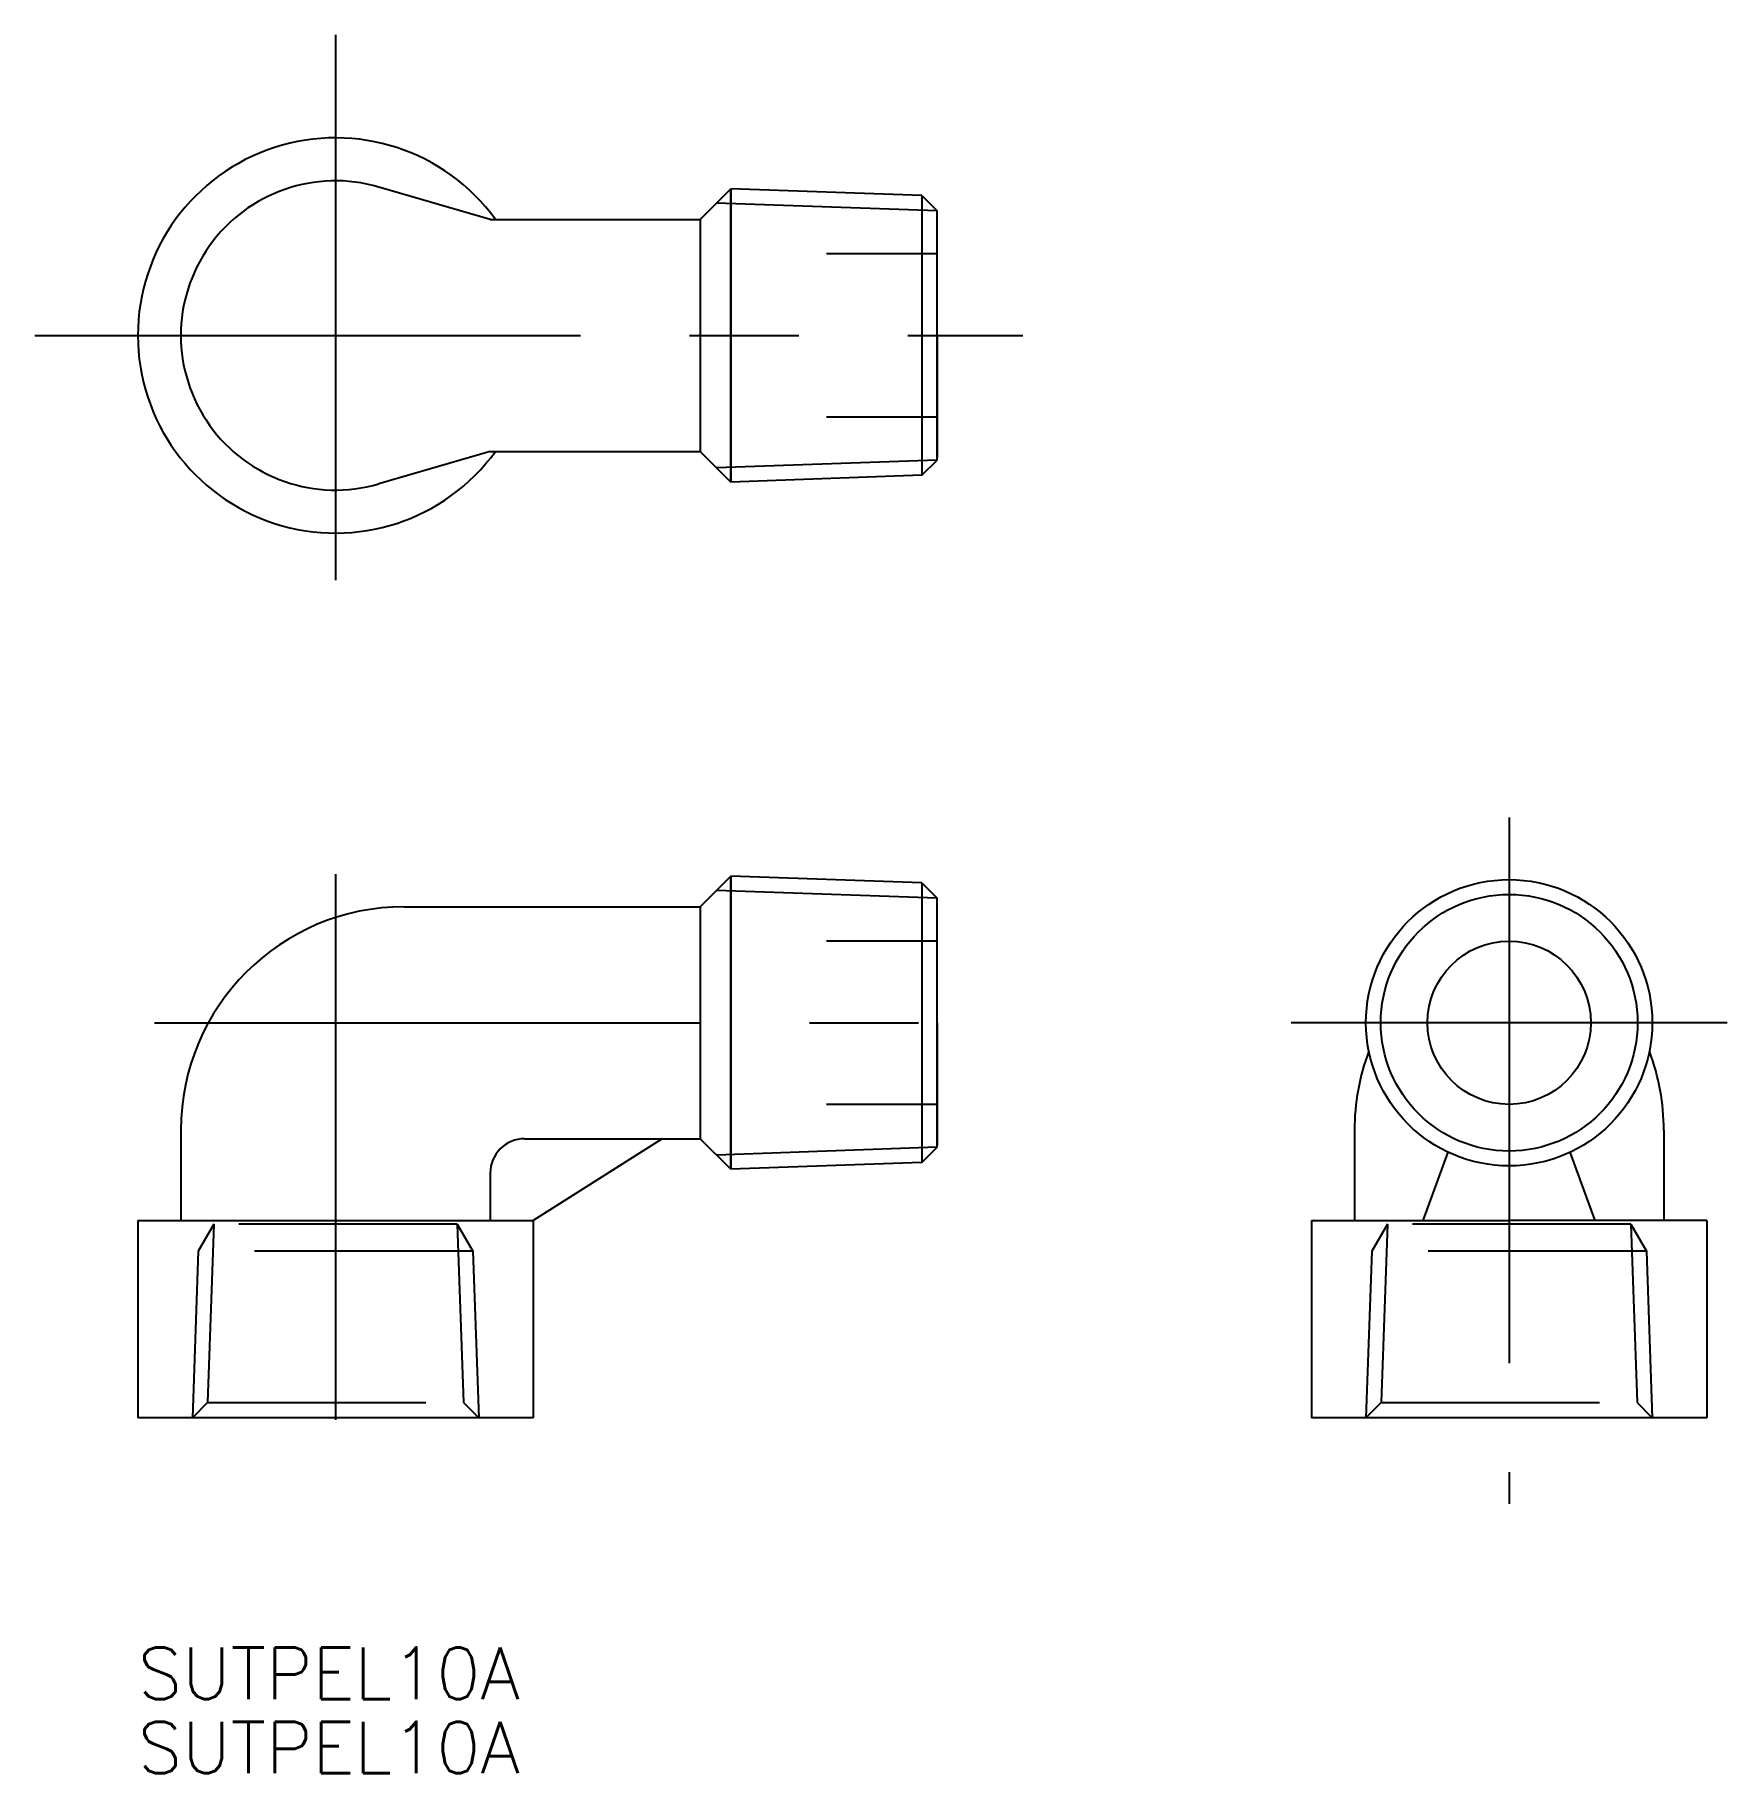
# Model space of a CAD drawing. Extents: x -18 to 81, y -44 to 58.
import ezdxf

# ---------------------------------------------------------------- set-up
doc = ezdxf.new("R2010")
doc.units = 0
doc.linetypes.add('CENTER', pattern=[50.8, 31.75, -6.35, 6.35, -6.35])
doc.linetypes.add('DASHED', pattern=[19.05, 12.7, -6.35])
doc.layers.get('0').update_dxf_attribs({"linetype": 'CONTINUOUS'})
doc.layers.add('CENTER', color=1, linetype='CENTER')
doc.styles.get("Standard").update_dxf_attribs({"font": 'txt.shx', "height": 3, "bigfont": 'bigfont.shx'})

# ---------------------------------------------------------------- blocks, each defined once
blk = doc.blocks.new('*U4')
at = {"color": 7, "linetype": 'CONTINUOUS'}
blk.add_text('SUTPEL10A', height=3, dxfattribs=at).set_placement((-11.5, -39.36))
blk = doc.blocks.new('*U5')
at = {"color": 7, "linetype": 'CONTINUOUS'}
blk.add_text('SUTPEL10A', height=3, dxfattribs=at).set_placement((-11.5, -43.68))

msp = doc.modelspace()

# ---------------------------------------------------------------- linework, layer by layer
at = {"color": 7, "linetype": 'CONTINUOUS'}
for p, q in [((9, 46.75), (2.52, 48.64)), ((21.22, 46.75), (23, 48.53)), ((23, 31.47), (23, 48.53)), ((34.11, 48.14), (23, 48.53)), ((23, 48.51), (23, 31.49)), ((34.11, 48.14), (34.11, 31.86)), ((34.11, 48.14), (35, 47.25)), ((9, 46.75), (21.22, 46.75)), ((21.22, 46.75), (21.22, 33.25)), ((35, 32.75), (35, 47.25)), ((35, 40), (35, 47.13)), ((35, 40), (35, 32.87)), ((9, 33.25), (2.52, 31.36)), ((9, 33.25), (21.22, 33.25)), ((23, 31.47), (21.22, 33.25)), ((34.11, 31.86), (35, 32.75)), ((34.11, 31.86), (23, 31.47)), ((21.22, 6.75), (23, 8.53)), ((23, -8.53), (23, 8.53)), ((34.11, 8.14), (23, 8.53)), ((23, 8.51), (23, -8.51)), ((34.11, 8.14), (34.11, -8.14)), ((34.11, 8.14), (35, 7.25)), ((35, -7.25), (35, 7.25)), ((35, 0), (35, 7.13)), ((4, 6.75), (21.22, 6.75)), ((21.22, 6.75), (21.22, -6.75)), ((35, 0), (35, -7.13)), ((-9, -6.25), (-9, -11.5)), ((11, -6.75), (21.22, -6.75)), ((19, -6.75), (11.5, -11.5)), ((23, -8.53), (21.22, -6.75)), ((59.29, -6.25), (59.29, -11.5)), ((77.29, -6.25), (77.29, -11.5)), ((34.11, -8.14), (35, -7.25)), ((63.29, -11.5), (64.74, -7.54)), ((73.29, -11.5), (71.84, -7.54)), ((9, -8.75), (9, -11.5)), ((34.11, -8.14), (23, -8.53)), ((-11.5, -11.5), (11.5, -11.5)), ((-11.5, -11.5), (-11.5, -23)), ((11.5, -11.5), (11.5, -23)), ((56.79, -11.5), (68.29, -11.5)), ((56.79, -11.5), (56.79, -23)), ((79.79, -11.5), (68.29, -11.5)), ((79.79, -11.5), (79.79, -23)), ((11.5, -23), (-11.5, -23)), ((79.79, -23), (56.79, -23))]:
    msp.add_line(p, q, dxfattribs=at)
at = {"color": 3, "linetype": 'CONTINUOUS'}
for p, q in [((35, 47.25), (22.17, 47.7)), ((35, 32.75), (22.17, 32.3)), ((35, 7.25), (22.17, 7.7)), ((35, -7.25), (22.17, -7.7))]:
    msp.add_line(p, q, dxfattribs=at)
at = {"color": 3, "linetype": 'DASHED'}
for p, q in [((35, 44.75), (28.56, 44.75)), ((35, 35.25), (28.56, 35.25)), ((35, 4.75), (28.56, 4.75)), ((35, -4.75), (28.56, -4.75)), ((-7.08, -11.72), (-7.99, -13.3)), ((-7.08, -11.72), (-7.44, -22.11)), ((7.08, -11.72), (-7.08, -11.72)), ((7.08, -11.72), (7.99, -13.3)), ((7.08, -11.72), (7.44, -22.11)), ((61.21, -11.72), (60.3, -13.3)), ((61.21, -11.72), (60.85, -22.11)), ((75.37, -11.72), (61.21, -11.72)), ((75.37, -11.72), (76.28, -13.3)), ((75.37, -11.72), (75.74, -22.11)), ((-7.99, -13.3), (-8.33, -23)), ((7.99, -13.3), (-7.99, -13.3)), ((7.99, -13.3), (8.33, -23)), ((60.3, -13.3), (59.96, -23)), ((76.28, -13.3), (60.3, -13.3)), ((76.28, -13.3), (76.62, -23)), ((-7.44, -22.11), (-8.33, -23)), ((-7.44, -22.11), (7.44, -22.11)), ((7.44, -22.11), (8.33, -23)), ((60.85, -22.11), (59.96, -23)), ((60.85, -22.11), (75.74, -22.11)), ((75.74, -22.11), (76.62, -23))]:
    msp.add_line(p, q, dxfattribs=at)
at = {"color": 7, "linetype": 'CONTINUOUS'}
for radius in [8.33, 4.75]:
    msp.add_circle((68.29, 0), radius, dxfattribs=at)
at = {"color": 3, "linetype": 'CONTINUOUS'}
msp.add_circle((68.29, 0), 7.47, dxfattribs=at)
at = {"color": 7, "linetype": 'CONTINUOUS'}
for centre, radius, start, end in [((0, 40), 11.5, 35.9413, 324.0587), ((0, 40), 9, 73.7398, 286.2602), ((4, -6.25), 13, 90, 180), ((72.29, -6.25), 13, 159.3342, 180), ((64.29, -6.25), 13, 0, 20.6658), ((11, -8.75), 2, 90, 180)]:
    msp.add_arc(centre, radius, start, end, dxfattribs=at)
at = {"layer": 'CENTER', "color": 1, "linetype": 'CENTER'}
for p, q in [((0, 57.5), (0, 22.5)), ((-17.5, 40), (40, 40)), ((68.29, 11.94), (68.29, -28)), ((0, 8.64), (0, -28)), ((-10.53, 0), (40, 0)), ((80.98, 0), (55.6, 0))]:
    msp.add_line(p, q, dxfattribs=at)

# ---------------------------------------------------------------- block references
at = {"color": 7, "linetype": 'CONTINUOUS'}
for name in ['*U4', '*U5']:
    msp.add_blockref(name, (0, 0), dxfattribs=at)

doc.saveas('drawing.dxf')
